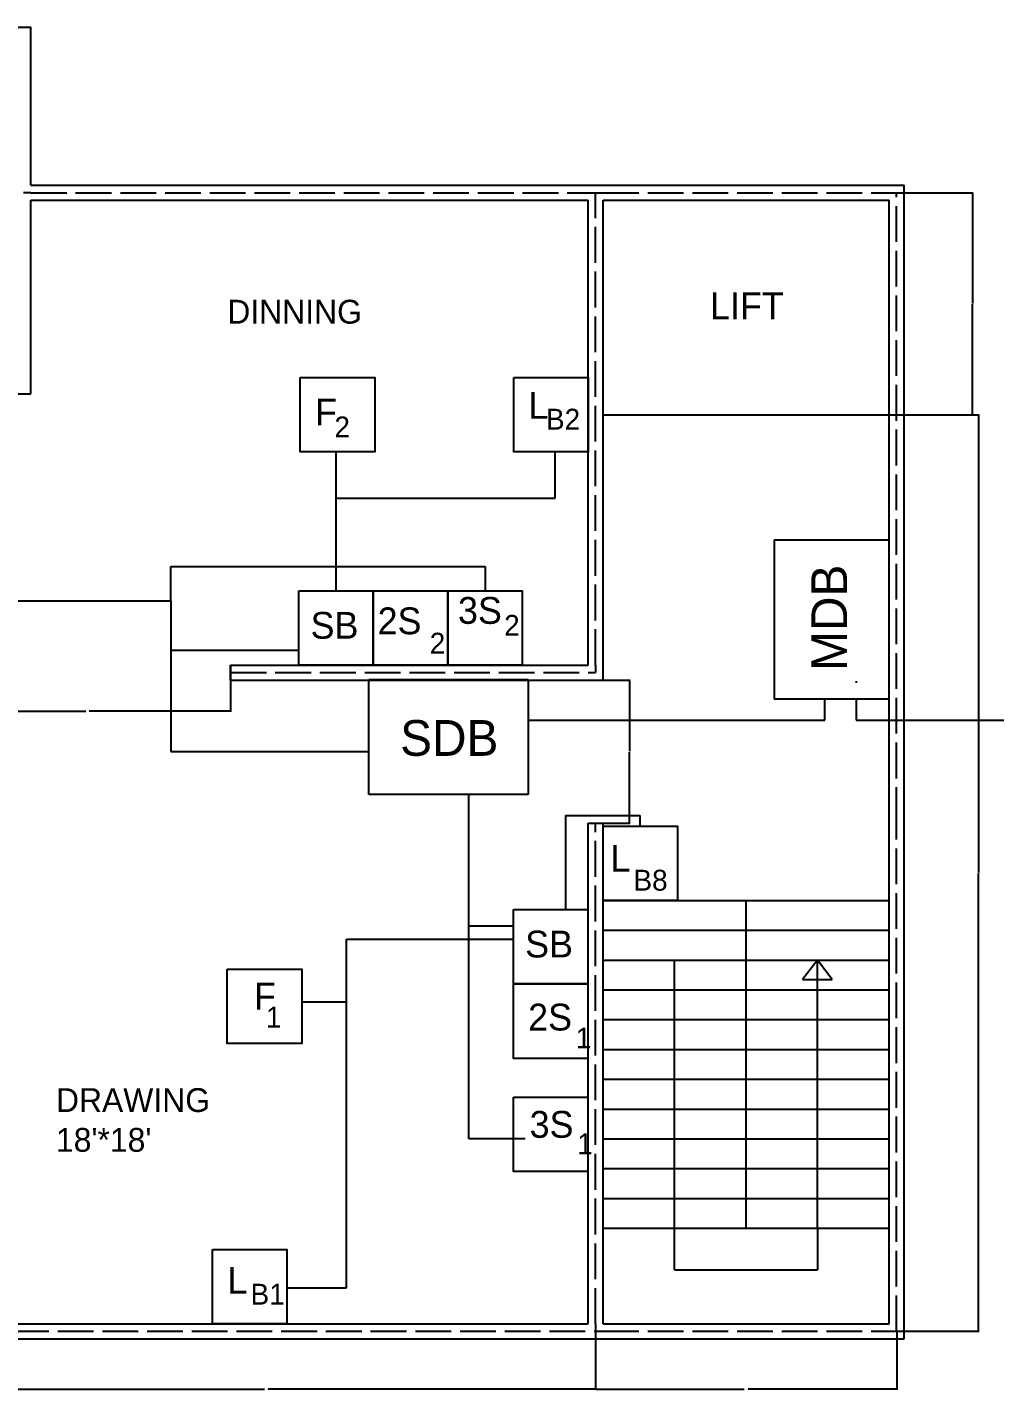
# Model space of a CAD drawing. Header units: inches. Extents: x 59 to 1514, y 26 to 886.
# Drawn here: x 519.6 to 844.3, y 122 to 579.1 of the extents above; entities that cross this region are included whole.
import ezdxf

# ---------------------------------------------------------------- set-up
doc = ezdxf.new("R2010")
doc.units = ezdxf.units.IN
doc.header["$MEASUREMENT"] = 0
doc.linetypes.add('ACAD_ISO02W100', pattern=[15, 12, -3])
doc.layers.add('Layer3', color=160, linetype='Continuous')
doc.dimstyles.get("Standard").update_dxf_attribs({"dimtxt": 0.18, "dimasz": 0.18, "dimexe": 0.18, "dimexo": 0.0625, "dimgap": 0.09, "dimtad": 0, "dimtih": 1, "dimtoh": 1, "dimdec": 4, "dimzin": 0, "dimdsep": 46, "dimtxsty": 'Standard', "dimcen": 0.09, "dimadec": 0, "dimazin": 0, "dimtfac": 1, "dimtdec": 4, "dimtofl": 0, "dimtmove": 0, "dimatfit": 3, "dimfxl": 1, "dimtolj": 1, "dimtzin": 0, "dimarcsym": 0})

# ---------------------------------------------------------------- blocks, each defined once
blk = doc.blocks.new('*D13')
at = {"layer": 'Defpoints', "color": 0, "lineweight": -2}
for p, q in [((707.96, 360.11), (721.97, 360.11)), ((721.79, 359.93), (721.79, 336.29)), ((721.79, 312.29), (721.79, 335.93)), ((707.96, 312.11), (721.97, 312.11))]:
    blk.add_line(p, q, dxfattribs=at)
at = {"layer": 'Defpoints', "color": 0}
for p in [(707.9, 360.11), (721.79, 360.11), (707.9, 312.11)]:
    blk.add_point(p, dxfattribs=at)
for points in [[(721.76, 359.93), (721.82, 359.93), (721.79, 360.11)], [(721.76, 312.29), (721.82, 312.29), (721.79, 312.11)]]:
    blk.add_solid(points, dxfattribs=at)
at = {"layer": 'Defpoints', "color": 0, "insert": (721.79, 336.11), "char_height": 0.18, "attachment_point": 5}
blk.add_mtext('\\A1;48.0000', dxfattribs=at)
blk = doc.blocks.new('*D14')
at = {"layer": 'Defpoints', "color": 0, "lineweight": -2}
for p, q in [((491.9, 365.05), (491.9, 349.49)), ((587.9, 365.05), (587.9, 349.49)), ((492.08, 349.67), (539.33, 349.67)), ((587.72, 349.67), (540.47, 349.67))]:
    blk.add_line(p, q, dxfattribs=at)
at = {"layer": 'Defpoints', "color": 0}
for p in [(491.9, 365.11), (587.9, 365.11), (491.9, 349.67)]:
    blk.add_point(p, dxfattribs=at)
for points in [[(492.08, 349.7), (492.08, 349.64), (491.9, 349.67)], [(587.72, 349.7), (587.72, 349.64), (587.9, 349.67)]]:
    blk.add_solid(points, dxfattribs=at)
at = {"layer": 'Defpoints', "color": 0, "insert": (539.9, 349.67), "char_height": 0.18, "attachment_point": 5}
blk.add_mtext('\\A1;96.0000', dxfattribs=at)
blk = doc.blocks.new('*D25')
at = {"layer": 'Defpoints', "color": 0, "lineweight": -2}
for p, q in [((811.46, 523.61), (837.08, 523.61)), ((836.9, 523.43), (836.9, 486.54)), ((836.9, 449.29), (836.9, 486.18)), ((808.96, 449.11), (837.08, 449.11))]:
    blk.add_line(p, q, dxfattribs=at)
at = {"layer": 'Defpoints', "color": 0}
for p in [(811.4, 523.61), (808.9, 449.11), (836.9, 449.11)]:
    blk.add_point(p, dxfattribs=at)
for points in [[(836.87, 523.43), (836.93, 523.43), (836.9, 523.61)], [(836.87, 449.29), (836.93, 449.29), (836.9, 449.11)]]:
    blk.add_solid(points, dxfattribs=at)
at = {"layer": 'Defpoints', "color": 0, "insert": (836.9, 486.36), "char_height": 0.18, "attachment_point": 5}
blk.add_mtext('\\A1;74.5000', dxfattribs=at)
blk = doc.blocks.new('*D26')
at = {"layer": 'Defpoints', "color": 0, "lineweight": -2}
for p, q in [((811.52, 449.11), (839.08, 449.11)), ((838.9, 448.93), (838.9, 295.54)), ((838.9, 141.79), (838.9, 295.18)), ((811.46, 141.61), (839.08, 141.61))]:
    blk.add_line(p, q, dxfattribs=at)
at = {"layer": 'Defpoints', "color": 0}
for p in [(811.46, 449.11), (838.9, 449.11), (811.4, 141.61)]:
    blk.add_point(p, dxfattribs=at)
for points in [[(838.87, 448.93), (838.93, 448.93), (838.9, 449.11)], [(838.87, 141.79), (838.93, 141.79), (838.9, 141.61)]]:
    blk.add_solid(points, dxfattribs=at)
at = {"layer": 'Defpoints', "color": 0, "insert": (838.9, 295.36), "char_height": 0.18, "attachment_point": 5}
blk.add_mtext('\\A1;307.5000', dxfattribs=at)
blk = doc.blocks.new('*D27')
at = {"layer": 'Defpoints', "color": 0, "lineweight": -2}
for p, q in [((710.4, 141.55), (710.4, 121.99)), ((811.46, 141.55), (811.46, 121.99)), ((710.58, 122.17), (760.3, 122.17)), ((811.28, 122.17), (761.56, 122.17))]:
    blk.add_line(p, q, dxfattribs=at)
at = {"layer": 'Defpoints', "color": 0}
for p in [(710.4, 141.61), (811.46, 141.61), (710.4, 122.17)]:
    blk.add_point(p, dxfattribs=at)
for points in [[(710.58, 122.2), (710.58, 122.14), (710.4, 122.17)], [(811.28, 122.2), (811.28, 122.14), (811.46, 122.17)]]:
    blk.add_solid(points, dxfattribs=at)
at = {"layer": 'Defpoints', "color": 0, "insert": (760.93, 122.17), "char_height": 0.18, "attachment_point": 5}
blk.add_mtext('\\A1;101.0625', dxfattribs=at)
blk = doc.blocks.new('*D28')
at = {"layer": 'Defpoints', "color": 0, "lineweight": -2}
for p, q in [((489.4, 141.55), (489.4, 121.99)), ((710.4, 141.49), (710.4, 121.99)), ((489.58, 122.17), (599.27, 122.17)), ((710.22, 122.17), (600.53, 122.17))]:
    blk.add_line(p, q, dxfattribs=at)
at = {"layer": 'Defpoints', "color": 0}
for p in [(489.4, 141.61), (710.4, 141.55), (489.4, 122.17)]:
    blk.add_point(p, dxfattribs=at)
for points in [[(489.58, 122.2), (489.58, 122.14), (489.4, 122.17)], [(710.22, 122.2), (710.22, 122.14), (710.4, 122.17)]]:
    blk.add_solid(points, dxfattribs=at)
at = {"layer": 'Defpoints', "color": 0, "insert": (599.9, 122.17), "char_height": 0.18, "attachment_point": 5}
blk.add_mtext('\\A1;221.0000', dxfattribs=at)

msp = doc.modelspace()

# ---------------------------------------------------------------- linework, layer by layer
for p, q in [((450.89577, 579.11463), (520.89577, 579.11463)), ((520.89577, 526.11463), (520.89577, 579.11463)), ((520.89577, 526.11463), (712.89577, 526.11463)), ((712.89577, 526.11463), (813.89577, 526.11463)), ((813.89577, 312.11463), (813.89577, 526.11463)), ((520.89577, 523.61463), (518.39577, 523.61463)), ((710.39577, 521.11463), (710.39577, 523.61463)), ((520.89577, 456.11463), (520.89577, 521.11463)), ((520.89577, 521.11463), (707.89577, 521.11463)), ((707.89577, 365.11463), (707.89577, 521.11463)), ((712.89577, 365.11463), (712.89577, 521.11463)), ((712.89577, 521.11463), (808.89577, 521.11463)), ((808.89577, 312.11463), (808.89577, 521.11463)), ((515.89577, 456.11463), (520.89577, 456.11463)), ((712.89577, 449.11463), (808.89577, 449.11463)), ((770.29086, 407.17348), (808.79086, 407.17348)), ((770.29086, 407.17348), (770.29086, 353.67348)), ((808.79086, 407.17348), (808.79086, 353.67348)), ((587.89577, 365.11463), (707.89577, 365.11463)), ((587.89577, 360.11463), (587.89577, 365.11463)), ((710.39577, 365.11463), (710.39577, 362.61463)), ((712.89577, 360.11463), (712.89577, 365.11463)), ((587.89577, 360.11463), (712.89577, 360.11463)), ((634.29086, 321.67348), (634.29086, 360.17348)), ((687.79086, 360.17348), (634.29086, 360.17348)), ((687.79086, 360.17348), (687.79086, 321.67348)), ((808.79086, 353.67348), (770.29086, 353.67348)), ((687.79086, 321.67348), (634.29086, 321.67348)), ((707.89577, 312.11463), (712.89577, 312.11463)), ((707.89577, 312.11463), (712.89577, 312.11463)), ((707.89577, 312.11463), (712.89577, 312.11463)), ((707.89577, 144.11463), (707.89577, 312.11463)), ((712.89577, 144.11463), (712.89577, 312.11463)), ((808.89577, 144.11463), (808.89577, 312.11463)), ((813.89577, 139.11463), (813.89577, 312.11463)), ((712.89577, 286.17348), (808.89577, 286.17348)), ((760.89577, 176.17348), (760.89577, 286.17348)), ((712.89577, 276.17348), (808.89577, 276.17348)), ((712.89577, 266.17348), (808.89577, 266.17348)), ((736.89577, 256.17348), (736.89577, 266.17348)), ((784.89577, 266.17348), (779.79086, 259.67348)), ((784.89577, 256.17348), (784.89577, 266.17348)), ((789.79086, 259.67348), (784.89577, 266.17348)), ((712.89577, 256.17348), (808.89577, 256.17348)), ((736.89577, 162.17348), (736.89577, 256.17348)), ((779.79086, 259.67348), (789.79086, 259.67348)), ((784.89577, 176.17348), (784.89577, 256.17348)), ((712.89577, 246.17348), (808.89577, 246.17348)), ((712.89577, 236.17348), (808.89577, 236.17348)), ((712.89577, 226.17348), (808.89577, 226.17348)), ((712.89577, 216.17348), (808.89577, 216.17348)), ((712.89577, 206.17348), (808.89577, 206.17348)), ((712.89577, 196.17348), (808.89577, 196.17348)), ((712.89577, 186.17348), (808.89577, 186.17348)), ((712.89577, 176.17348), (808.89577, 176.17348)), ((784.89577, 176.17348), (784.89577, 162.17348)), ((736.89577, 162.17348), (784.89577, 162.17348)), ((491.89577, 144.11463), (707.89577, 144.11463)), ((710.39577, 144.11463), (710.39577, 141.61463)), ((712.89577, 144.11463), (808.89577, 144.11463)), ((424.89577, 139.11463), (712.89577, 139.11463)), ((712.89577, 139.11463), (813.89577, 139.11463))]:
    msp.add_line(p, q)
at = {"linetype": 'ACAD_ISO02W100'}
for p, q in [((520.89577, 523.61463), (712.89577, 523.61463)), ((712.89577, 523.61463), (811.39577, 523.61463)), ((811.39577, 312.11463), (811.39577, 523.61463)), ((710.39577, 365.11463), (710.39577, 521.11463)), ((587.89577, 362.61463), (710.39577, 362.61463)), ((710.39577, 144.11463), (710.39577, 312.11463)), ((811.39577, 141.61463), (811.39577, 312.11463)), ((424.89577, 141.61463), (712.89577, 141.61463)), ((712.89577, 141.61463), (811.39577, 141.61463))]:
    msp.add_line(p, q, dxfattribs=at)
for points in [[(611.29086, 461.62786), (636.2705, 461.62786), (636.2705, 436.67348), (611.29086, 436.67348)], [(682.96992, 461.57081), (707.94956, 461.57081), (707.94956, 436.61643), (682.96992, 436.61643)], [(610.79086, 390.06901), (635.77051, 390.06901), (635.77051, 365.11463), (610.79086, 365.11463)], [(635.77051, 390.06901), (660.75015, 390.06901), (660.75015, 365.11463), (635.77051, 365.11463)], [(660.75015, 390.06901), (685.72979, 390.06901), (685.72979, 365.11463), (660.75015, 365.11463)], [(712.89577, 311.12786), (737.87541, 311.12786), (737.87541, 286.17348), (712.89577, 286.17348)], [(682.79086, 283.12786), (707.7705, 283.12786), (707.7705, 258.17348), (682.79086, 258.17348)], [(586.79086, 263.12786), (611.77051, 263.12786), (611.77051, 238.17348), (586.79086, 238.17348)], [(682.79086, 258.12785), (707.77051, 258.12785), (707.77051, 233.17347), (682.79086, 233.17347)], [(682.79086, 220.12786), (707.7705, 220.12786), (707.7705, 195.17348), (682.79086, 195.17348)], [(581.79086, 169.06901), (606.7705, 169.06901), (606.7705, 144.11463), (581.79086, 144.11463)]]:
    msp.add_lwpolyline(points, close=True)
at = {"layer": 'Defpoints', "color": 2}
for p, q in [((797.79086, 359.67348), (797.79086, 359.17348)), ((797.79086, 353.67348), (797.79086, 346.67348)), ((797.79086, 346.67348), (879.29086, 346.67348))]:
    msp.add_line(p, q, dxfattribs=at)
at = {"layer": 'Layer3', "color": 1}
for p, q in [((623.29086, 390.06901), (623.29086, 436.67348)), ((696.79086, 421.17348), (696.79086, 436.61643)), ((623.29086, 421.17348), (696.79086, 421.17348)), ((700.29086, 314.67348), (725.29086, 314.67348)), ((700.29086, 314.67348), (700.29086, 283.12786)), ((725.29086, 311.12786), (725.29086, 314.67348)), ((626.79086, 156.17348), (626.79086, 273.17348)), ((626.79086, 273.17348), (682.79086, 273.17348)), ((611.77051, 252.17348), (626.79086, 252.17348)), ((606.7705, 156.17348), (626.79086, 156.17348))]:
    msp.add_line(p, q, dxfattribs=at)
at = {"layer": 'Layer3', "color": 5}
for p, q in [((567.79086, 386.67348), (567.79086, 398.17348)), ((567.79086, 398.17348), (673.29086, 398.17348)), ((673.29086, 398.17348), (673.29086, 390.06901)), ((371.79086, 386.67348), (567.79086, 386.67348)), ((567.79086, 386.67348), (567.79086, 336.17348)), ((567.79086, 370.17348), (610.79086, 370.17348)), ((567.79086, 336.17348), (634.29086, 336.17348)), ((667.79086, 206.17348), (667.79086, 321.67348)), ((667.79086, 277.67348), (682.79086, 277.67348)), ((686.79086, 206.17348), (667.79086, 206.17348))]:
    msp.add_line(p, q, dxfattribs=at)
at = {"layer": 'Layer3', "color": 2}
for p, q in [((787.29086, 346.67348), (787.29086, 353.67348)), ((687.79086, 346.67348), (787.29086, 346.67348))]:
    msp.add_line(p, q, dxfattribs=at)

# ---------------------------------------------------------------- texts
at = {"attachment_point": 1}
for s, insert, char_height, width in [('LIFT', (748.79086, 490.17347), 9, 63), ('DINNING', (586.79086, 487.67348), 8, 98.7847862), ('F', (616.2473, 454.51986), 9, 13.5), ('L', (687.84478, 456.74504), 9, 17.1873151), ('2', (622.7473, 448.51986), 7, 13.5232062), ('B2', (693.74936, 451.11513), 7, 9.6582095), ('2S', (637.22694, 384.46101), 9, 20.0232062), ('3S', (664.20659, 387.96101), 9, 19.0232062), ('SB', (614.7473, 382.96101), 9, 17.5), ('2', (679.70658, 381.96101), 7, 3.5232062), ('2', (654.72694, 375.96101), 7, 6.0232062), ('SDB', (644.79086, 346.67348), 12, 53.5), ('L', (715.38486, 304.80638), 9, 17.1873151), ('B8', (723.10624, 296.45402), 7, 11.1550904), ('SB', (686.7473, 276.01986), 9, 17.5), ('F', (595.7473, 258.51986), 9, 13.5), ('2S', (687.7473, 251.51986), 9, 20.0232062), ('1', (599.7473, 250.51986), 7, 8), ('1', (703.7473, 243.51986), 7, 4.0232062), ('3S', (688.2473, 215.51986), 9, 19.0232062), ('1', (704.2473, 208.01986), 7, 3.5232062), ('L', (586.86838, 163.18406), 9, 17.1873151), ('B1', (594.58976, 157.55414), 7, 5.6808474)]:
    msp.add_mtext(s, dxfattribs=dict(at, insert=insert, char_height=char_height, width=width))
at = {"insert": (782.79086, 363.17348), "char_height": 12, "width": 44, "attachment_point": 1, "rotation": 90}
msp.add_mtext('MDB', dxfattribs=at)
at = {"layer": 'Defpoints', "color": 0, "insert": (529.29086, 223.17348), "char_height": 8, "width": 154.5, "attachment_point": 1}
msp.add_mtext("DRAWING\\P18'*18'", dxfattribs=at)

# ---------------------------------------------------------------- dimensions: what is measured, and where the dimension line sits
at = {"layer": 'Defpoints', "color": 0}
for base, p1, p2, picture, middle in [((836.89577, 449.11463), (811.39577, 523.61463), (808.89577, 449.11463), '*D25', (836.89577, 486.36463)), ((838.89577, 449.11463), (811.39577, 141.61463), (811.45827, 449.11463), '*D26', (838.89577, 295.36463)), ((721.79086, 360.11463), (707.89577, 312.11463), (707.89577, 360.11463), '*D13', (721.79086, 336.11463))]:
    dim = msp.add_linear_dim(base=base, p1=p1, p2=p2, angle=90, dimstyle='Standard', dxfattribs=at)
    dim.commit()
    dim.dimension.update_dxf_attribs({"geometry": picture, "text_midpoint": middle})
for base, p1, p2, picture, middle in [((491.89577, 349.67348), (587.89577, 365.11463), (491.89577, 365.11463), '*D14', (539.89577, 349.67348)), ((489.39577, 122.17347), (710.39577, 141.55213), (489.39577, 141.61463), '*D28', (599.89577, 122.17347)), ((710.39577, 122.17347), (811.45827, 141.61463), (710.39577, 141.61463), '*D27', (760.92702, 122.17347))]:
    dim = msp.add_linear_dim(base=base, p1=p1, p2=p2, dimstyle='Standard', dxfattribs=at)
    dim.commit()
    dim.dimension.update_dxf_attribs({"geometry": picture, "text_midpoint": middle})

doc.saveas('drawing.dxf')
